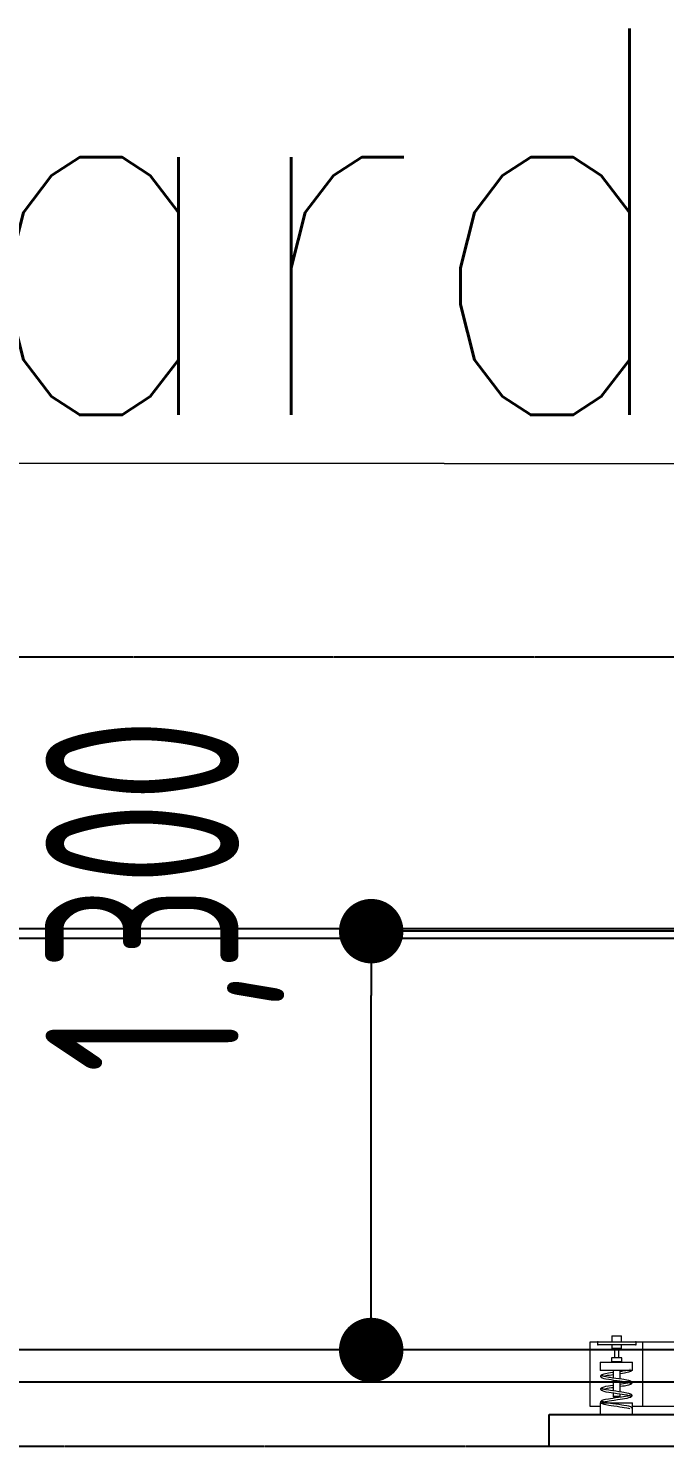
# Model space of a CAD drawing. Extents: x -76427 to 292734, y -42117 to 131250.
# Drawn here: x 5498 to 7472, y -39055 to -34652 of the extents above; entities that cross this region are included whole.
import ezdxf
from ezdxf.enums import TextEntityAlignment as Align
from ezdxf.xclip import XClip

# ---------------------------------------------------------------- set-up
doc = ezdxf.new("R2010")
doc.units = 0
doc.header["$LTSCALE"] = 10
doc.header["$XCLIPFRAME"] = 2
doc.linetypes.add('H12PL1$0$CENTERK4', pattern=[0.3582, 0.3333, -0.0083, 0.0083, -0.0083])
doc.linetypes.add('TPH12-SEC-@E$0$CENTERK5', pattern=[6.916, 6.667, -0.083, 0.083, -0.083])
for name, color, linetype in [('H12PL1$0$L10_14_SIKICHI', 252, 'Continuous'), ('TPH12-SEC-@E$0$H-SIN', 252, 'TPH12-SEC-@E$0$CENTERK5'), ('TPH12-SEC-@E$0$KABE3', 252, 'Continuous'), ('TPH12-SEC-@E$0$SIAGE1', 252, 'Continuous'), ('TPH12-SEC-@E$0$SIN-M', 252, 'Continuous'), ('TPH12-SEC-@E$0$SUGATA3', 252, 'Continuous'), ('TPH12-SEC-@E$0$TEXT2', 252, 'Continuous'), ('XFM7P10PV$0$AP5B-SM-08-FNN-300-A(B)-LB1$0$0-支架', 252, 'Continuous'), ('XFM7P10PV-200K$0$AP5B-SM-08-FNN-300-A(B)-LB1$0$0-支架', 7, 'Continuous')]:
    doc.layers.add(name, color=color, linetype=linetype)
doc.layers.add('XFM7P10PV$0$AP5B-SM-08-FNN-300-A(B)-LB1$0$M-EQPM', color=252, linetype='Continuous', lineweight=5)
doc.layers.add('XFM7P10PV-200K$0$AP5B-SM-08-FNN-300-A(B)-LB1$0$M-EQPM', color=7, linetype='Continuous', lineweight=5, true_color=0xcc3316)
doc.styles.add('TPH12-SEC-@E$0$dim-txt', font='isocp.shx', dxfattribs={"width": 0.7, "bigfont": 'chineset.shx'})
doc.styles.add('TPH12-SEC-@E$0$TEXT', font='romans.shx', dxfattribs={"width": 0.85, "bigfont": 'BIGFONT.shx'})
doc.dimstyles.new('TPH12-SEC-@E$0$ARCH-dim-2000', dxfattribs={"dimscale": 2000, "dimtxt": 0.3, "dimasz": 0.1, "dimexe": 0.1, "dimexo": 0.1, "dimgap": 0.05, "dimtad": 1, "dimdec": 0, "dimrnd": 0.1, "dimdsep": 46, "dimlunit": 6, "dimtxsty": 'TPH12-SEC-@E$0$dim-txt', "dimblk": 'TPH12-SEC-@E$0$_Dot', "dimblk1": 'TPH12-SEC-@E$0$_Origin', "dimblk2": 'TPH12-SEC-@E$0$_Origin', "dimcen": 2, "dimclrd": 256, "dimclre": 256, "dimclrt": 256, "dimadec": 0, "dimazin": 0, "dimtfac": 1, "dimtdec": 1, "dimtix": 1, "dimtmove": 2, "dimatfit": 3, "dimldrblk": 'TPH12-SEC-@E$0$_Origin', "dimfxl": 1, "dimtvp": 1, "dimtolj": 1, "dimarcsym": 0})

# ---------------------------------------------------------------- blocks, each defined once
blk = doc.blocks.new('H12PL1')
at = {"layer": 'H12PL1$0$L10_14_SIKICHI', "linetype": 'H12PL1$0$CENTERK4', "lineweight": 0}
blk.add_line((10638.84, -36004.43), (-23200, -35996.16), dxfattribs=at)
blk = doc.blocks.new('TPH12-SEC-@E$0$_Dot')
at = {"color": 0, "linetype": 'ByBlock', "lineweight": -2}
blk.add_line((-0.5, 0), (-1, 0), dxfattribs=at)
at = {"color": 0, "linetype": 'ByBlock', "const_width": 0.5}
blk.add_lwpolyline([(-0.25, 0, 1), (0.25, 0, 1)], format="xyb", close=True, dxfattribs=at)
blk = doc.blocks.new('*D214')
at = {"layer": 'DEFPOINTS', "color": 0, "transparency": 16777216}
for p in [(35761.8, 385100), (35761.8, 385100), (35761.8, 383800)]:
    blk.add_point(p, dxfattribs=at)
at = {"layer": 'TPH12-SEC-@E$0$SIN-M', "lineweight": -2, "transparency": 16777216}
blk.add_line((35761.8, 384000), (35761.8, 384900), dxfattribs=at)
at = {"layer": 'TPH12-SEC-@E$0$SIN-M', "lineweight": -2, "transparency": 16777216, "xscale": 200, "yscale": 200, "zscale": 200}
for p, rotation in [((35761.8, 385100), 90), ((35761.8, 383800), 270)]:
    blk.add_blockref('TPH12-SEC-@E$0$_Dot', p, dxfattribs=dict(at, rotation=rotation))
at = {"layer": 'TPH12-SEC-@E$0$SIN-M', "transparency": 16777216, "insert": (35121.8, 385209.8), "char_height": 600, "attachment_point": 5, "rotation": 90, "style": 'TPH12-SEC-@E$0$dim-txt'}
blk.add_mtext('\\A1;1,300', dxfattribs=at)
blk = doc.blocks.new('TPH12-SEC-@E$0$_Origin')
at = {"color": 0, "linetype": 'ByBlock', "lineweight": -2}
blk.add_line((0, 0), (-1, 0), dxfattribs=at)
blk.add_circle((0, 0), 0.5, dxfattribs=at)
blk = doc.blocks.new('XFM7P10PV-200K$0$AP5B-SM-08-FNN-300-A(B)-LB1$0$兆山辰_PV製程真空主機_防震基座_PX_側檔不同 - 1810x2010x200mm-1461121-LB1-PX-X')
at = {"layer": 'XFM7P10PV-200K$0$AP5B-SM-08-FNN-300-A(B)-LB1$0$M-EQPM'}
for p, q in [((-4857.65, 15774.43), (-4857.65, 15772.5)), ((-4857.65, 15774.43), (-4854.66, 15774.43)), ((-4854.66, 15772.5), (-4854.66, 15774.43)), ((-4864.41, 15772.5), (-4861.96, 15772.5)), ((-4864.41, 15752.5), (-4864.41, 15772.5)), ((-4862.16, 15772.5), (-4862.16, 15771.6)), ((-4861.96, 15772.5), (-4862.16, 15772.5)), ((-4862.16, 15772.5), (-4861.96, 15772.5)), ((-4862.16, 15772.5), (-4862.16, 15771.6)), ((-4861.96, 15771.6), (-4862.16, 15771.6)), ((-4862.16, 15771.6), (-4861.96, 15771.6)), ((-4861.96, 15772.5), (-4850.36, 15772.5)), ((-4850.36, 15771.6), (-4861.96, 15771.6)), ((-4857.65, 15771.6), (-4857.65, 15770.43)), ((-4854.66, 15770.43), (-4857.65, 15770.43)), ((-4856.81, 15770.43), (-4856.81, 15767.73)), ((-4855.5, 15767.73), (-4855.5, 15770.43)), ((-4854.66, 15770.43), (-4854.66, 15771.6)), ((-4850.16, 15772.5), (-4850.36, 15772.5)), ((-4850.36, 15772.5), (-4850.16, 15772.5)), ((-4850.36, 15772.5), (-4848.06, 15772.5)), ((-4850.16, 15771.6), (-4850.36, 15771.6)), ((-4850.36, 15771.6), (-4850.16, 15771.6)), ((-4850.16, 15771.6), (-4850.16, 15772.5)), ((-4850.16, 15771.6), (-4850.16, 15772.5)), ((-4848.06, 15772.5), (-4773.49, 15772.5)), ((-4848.06, 15752.5), (-4848.06, 15772.5)), ((-4861.24, 15766.24), (-4861.24, 15763.65)), ((-4861.24, 15766.24), (-4851.24, 15766.24)), ((-4857.75, 15767.61), (-4857.75, 15766.33)), ((-4854.56, 15767.61), (-4857.75, 15767.61)), ((-4854.56, 15766.33), (-4857.75, 15766.33)), ((-4857.54, 15766.33), (-4857.65, 15766.26)), ((-4854.66, 15766.26), (-4857.65, 15766.26)), ((-4856.81, 15767.73), (-4856.81, 15767.61)), ((-4855.5, 15767.61), (-4855.5, 15767.73)), ((-4854.66, 15766.26), (-4854.77, 15766.33)), ((-4854.56, 15766.33), (-4854.56, 15767.61)), ((-4851.24, 15763.65), (-4851.24, 15766.24)), ((-4851.24, 15763.65), (-4861.24, 15763.65)), ((-4860.7, 15761.56), (-4860.63, 15761.59)), ((-4860.63, 15761.59), (-4860.7, 15761.56)), ((-4860.51, 15761.73), (-4860.44, 15761.77)), ((-4857.26, 15763.65), (-4857.26, 15761.27)), ((-4857.26, 15760.72), (-4857.26, 15757.27)), ((-4855.05, 15760.95), (-4855.05, 15763.65)), ((-4855.05, 15756.95), (-4855.05, 15760.38)), ((-4851.98, 15763.96), (-4852.05, 15763.92)), ((-4860.7, 15757.56), (-4860.63, 15757.59)), ((-4860.63, 15757.59), (-4860.7, 15757.56)), ((-4860.51, 15757.73), (-4860.44, 15757.77)), ((-4857.26, 15756.72), (-4857.26, 15755.54)), ((-4855.05, 15755.54), (-4855.05, 15756.38)), ((-4851.98, 15759.96), (-4852.05, 15759.92)), ((-4851.98, 15755.96), (-4852.05, 15755.92)), ((-4861.24, 15752.5), (-4864.41, 15752.5)), ((-4861.24, 15753.6), (-4861.24, 15750)), ((-4861.24, 15753.6), (-4851.24, 15753.6)), ((-4860.51, 15753.73), (-4860.44, 15753.77)), ((-4857.26, 15755.54), (-4857.07, 15755.35)), ((-4855.05, 15755.54), (-4857.26, 15755.54)), ((-4856.66, 15755.35), (-4857.07, 15755.35)), ((-4855.25, 15755.35), (-4856.61, 15755.35)), ((-4855.25, 15755.35), (-4855.05, 15755.54)), ((-4851.24, 15750), (-4851.24, 15753.6)), ((-4848.06, 15752.5), (-4851.24, 15752.5)), ((-4832.24, 15752.5), (-4848.06, 15752.5)), ((-4851.24, 15750), (-4861.24, 15750))]:
    blk.add_line(p, q, dxfattribs=at)
at = {"layer": 'XFM7P10PV-200K$0$AP5B-SM-08-FNN-300-A(B)-LB1$0$M-EQPM', "flags": 128}
for points in [[(-4857.26, 15763), (-4857.41, 15762.98), (-4858.12, 15762.88), (-4858.7, 15762.78), (-4859.6, 15762.62), (-4860.14, 15762.5), (-4860.73, 15762.29), (-4860.94, 15762.15), (-4861.04, 15762.03), (-4861.08, 15761.85)], [(-4860.52, 15762), (-4860.57, 15762.06), (-4860.63, 15762.11), (-4860.7, 15762.14), (-4860.78, 15762.15), (-4860.86, 15762.14), (-4860.93, 15762.11), (-4860.99, 15762.06), (-4861.04, 15762), (-4861.07, 15761.92), (-4861.08, 15761.85)], [(-4861.08, 15761.85), (-4861.07, 15761.92), (-4861.04, 15762), (-4860.99, 15762.06), (-4860.93, 15762.11), (-4860.86, 15762.14), (-4860.78, 15762.15), (-4860.7, 15762.14), (-4860.63, 15762.11), (-4860.57, 15762.06), (-4860.52, 15762)], [(-4861.08, 15761.85), (-4861.07, 15761.77), (-4861.04, 15761.7), (-4860.99, 15761.63), (-4860.93, 15761.59)], [(-4861.08, 15761.85), (-4861.06, 15761.73), (-4860.94, 15761.54), (-4860.69, 15761.38), (-4860.11, 15761.19), (-4859.51, 15761.05), (-4858.59, 15760.89), (-4857.91, 15760.79), (-4857.02, 15760.66), (-4856.02, 15760.52), (-4855.16, 15760.39), (-4854.45, 15760.29), (-4853.87, 15760.19), (-4852.98, 15760.03), (-4852.47, 15759.91), (-4852.19, 15759.83), (-4852.05, 15759.77), (-4851.97, 15759.73)], [(-4860.93, 15761.59), (-4860.99, 15761.63), (-4861.04, 15761.7), (-4861.07, 15761.77), (-4861.08, 15761.85)], [(-4851.41, 15759.85), (-4851.43, 15759.97), (-4851.55, 15760.16), (-4851.8, 15760.31), (-4852.38, 15760.51), (-4852.98, 15760.64), (-4853.9, 15760.8), (-4854.58, 15760.91), (-4855.47, 15761.04), (-4856.47, 15761.18), (-4857.33, 15761.3), (-4858.04, 15761.41), (-4858.62, 15761.5), (-4859.51, 15761.66), (-4860.02, 15761.78), (-4860.3, 15761.86), (-4860.44, 15761.92), (-4860.52, 15761.97)], [(-4860.19, 15761.87), (-4859.74, 15761.98), (-4859.02, 15762.13), (-4858.49, 15762.22), (-4857.81, 15762.32), (-4857.26, 15762.4)], [(-4855.05, 15762.72), (-4854.37, 15762.82), (-4853.79, 15762.91), (-4852.89, 15763.07), (-4852.35, 15763.2), (-4851.76, 15763.4), (-4851.55, 15763.54), (-4851.45, 15763.66), (-4851.41, 15763.85)], [(-4853.11, 15763.64), (-4853.47, 15763.57), (-4854, 15763.48), (-4854.68, 15763.37), (-4855.05, 15763.32)], [(-4851.92, 15763.63), (-4851.86, 15763.59), (-4851.79, 15763.56), (-4851.71, 15763.55), (-4851.63, 15763.56), (-4851.56, 15763.59), (-4851.5, 15763.63)], [(-4857.26, 15759), (-4857.41, 15758.98), (-4858.12, 15758.88), (-4858.7, 15758.78), (-4859.6, 15758.62), (-4860.14, 15758.5), (-4860.73, 15758.29), (-4860.94, 15758.15), (-4861.04, 15758.03), (-4861.08, 15757.85)], [(-4860.52, 15758), (-4860.57, 15758.06), (-4860.63, 15758.11), (-4860.7, 15758.14), (-4860.78, 15758.15), (-4860.86, 15758.14), (-4860.93, 15758.11), (-4860.99, 15758.06), (-4861.04, 15758), (-4861.07, 15757.92), (-4861.08, 15757.85)], [(-4861.08, 15757.85), (-4861.07, 15757.92), (-4861.04, 15758), (-4860.99, 15758.06), (-4860.93, 15758.11), (-4860.86, 15758.14), (-4860.78, 15758.15), (-4860.7, 15758.14), (-4860.63, 15758.11), (-4860.57, 15758.06), (-4860.52, 15758)], [(-4861.08, 15757.85), (-4861.07, 15757.77), (-4861.04, 15757.7), (-4860.99, 15757.63), (-4860.93, 15757.59)], [(-4861.08, 15757.85), (-4861.06, 15757.73), (-4860.94, 15757.54), (-4860.69, 15757.38), (-4860.11, 15757.19), (-4859.51, 15757.05), (-4858.59, 15756.89), (-4857.91, 15756.79), (-4857.02, 15756.66), (-4856.02, 15756.52), (-4855.16, 15756.39), (-4854.45, 15756.29), (-4853.87, 15756.19), (-4852.98, 15756.03), (-4852.47, 15755.91), (-4852.19, 15755.83), (-4852.05, 15755.77), (-4851.97, 15755.73)], [(-4860.93, 15757.59), (-4860.99, 15757.63), (-4861.04, 15757.7), (-4861.07, 15757.77), (-4861.08, 15757.85)], [(-4851.41, 15755.85), (-4851.43, 15755.97), (-4851.55, 15756.16), (-4851.8, 15756.31), (-4852.38, 15756.51), (-4852.98, 15756.64), (-4853.9, 15756.8), (-4854.58, 15756.91), (-4855.47, 15757.04), (-4856.47, 15757.18), (-4857.33, 15757.3), (-4858.04, 15757.41), (-4858.62, 15757.5), (-4859.51, 15757.66), (-4860.02, 15757.78), (-4860.3, 15757.86), (-4860.44, 15757.92), (-4860.52, 15757.97)], [(-4860.19, 15757.87), (-4859.74, 15757.98), (-4859.02, 15758.13), (-4858.49, 15758.22), (-4857.81, 15758.32), (-4857.26, 15758.4)], [(-4852.17, 15759.88), (-4852.3, 15759.83), (-4852.75, 15759.71), (-4853.47, 15759.57), (-4854, 15759.48), (-4854.68, 15759.37), (-4855.05, 15759.32)], [(-4855.05, 15758.72), (-4854.37, 15758.82), (-4853.79, 15758.91), (-4852.89, 15759.07), (-4852.35, 15759.2), (-4851.76, 15759.4), (-4851.55, 15759.54), (-4851.45, 15759.66), (-4851.41, 15759.85)], [(-4851.97, 15759.7), (-4851.92, 15759.63), (-4851.86, 15759.59), (-4851.79, 15759.56), (-4851.71, 15759.55), (-4851.63, 15759.56), (-4851.56, 15759.59), (-4851.5, 15759.63), (-4851.45, 15759.7), (-4851.42, 15759.77), (-4851.41, 15759.85)], [(-4851.41, 15759.85), (-4851.42, 15759.77), (-4851.45, 15759.7), (-4851.5, 15759.63), (-4851.56, 15759.59), (-4851.63, 15759.56), (-4851.71, 15759.55), (-4851.79, 15759.56), (-4851.86, 15759.59), (-4851.92, 15759.63), (-4851.97, 15759.7)], [(-4851.41, 15759.85), (-4851.42, 15759.92), (-4851.45, 15760), (-4851.5, 15760.06), (-4851.56, 15760.11), (-4851.63, 15760.14), (-4851.71, 15760.15), (-4851.79, 15760.14), (-4851.86, 15760.11)], [(-4851.86, 15760.11), (-4851.79, 15760.14), (-4851.71, 15760.15), (-4851.63, 15760.14), (-4851.56, 15760.11), (-4851.5, 15760.06), (-4851.45, 15760), (-4851.42, 15759.92), (-4851.41, 15759.85)], [(-4851.41, 15755.85), (-4851.42, 15755.92), (-4851.45, 15756), (-4851.5, 15756.06), (-4851.56, 15756.11), (-4851.63, 15756.14), (-4851.71, 15756.15), (-4851.79, 15756.14), (-4851.86, 15756.11)], [(-4851.86, 15756.11), (-4851.79, 15756.14), (-4851.71, 15756.15), (-4851.63, 15756.14), (-4851.56, 15756.11), (-4851.5, 15756.06), (-4851.45, 15756), (-4851.42, 15755.92), (-4851.41, 15755.85)], [(-4852.17, 15755.88), (-4852.3, 15755.83), (-4852.75, 15755.71), (-4853.47, 15755.57), (-4854, 15755.48), (-4854.68, 15755.37), (-4855.58, 15755.24), (-4856.56, 15755.1), (-4857.41, 15754.98), (-4858.12, 15754.88), (-4858.7, 15754.78), (-4859.6, 15754.62), (-4860.14, 15754.5), (-4860.73, 15754.29), (-4860.94, 15754.15), (-4861.04, 15754.03), (-4861.08, 15753.85)], [(-4860.52, 15754), (-4860.57, 15754.06), (-4860.63, 15754.11), (-4860.7, 15754.14), (-4860.78, 15754.15), (-4860.86, 15754.14), (-4860.93, 15754.11), (-4860.99, 15754.06), (-4861.04, 15754), (-4861.07, 15753.92), (-4861.08, 15753.85)], [(-4861.08, 15753.85), (-4861.07, 15753.92), (-4861.04, 15754), (-4860.99, 15754.06), (-4860.93, 15754.11), (-4860.86, 15754.14), (-4860.78, 15754.15), (-4860.7, 15754.14), (-4860.63, 15754.11), (-4860.57, 15754.06), (-4860.52, 15754)], [(-4861.08, 15753.85), (-4861.07, 15753.77), (-4861.04, 15753.7), (-4860.99, 15753.63), (-4860.93, 15753.59)], [(-4861.08, 15753.85), (-4861.06, 15753.73), (-4860.94, 15753.54), (-4860.69, 15753.38), (-4860.11, 15753.19), (-4859.51, 15753.05), (-4858.59, 15752.89), (-4857.91, 15752.79), (-4857.02, 15752.66), (-4856.02, 15752.52), (-4855.16, 15752.39), (-4854.45, 15752.29), (-4853.87, 15752.19), (-4852.98, 15752.03), (-4852.47, 15751.91), (-4852.19, 15751.83), (-4852.05, 15751.77)], [(-4860.93, 15753.59), (-4860.99, 15753.63), (-4861.04, 15753.7), (-4861.07, 15753.77), (-4861.08, 15753.85)], [(-4851.41, 15751.85), (-4851.43, 15751.97), (-4851.55, 15752.16), (-4851.8, 15752.31), (-4852.38, 15752.51), (-4852.98, 15752.64), (-4853.9, 15752.8), (-4854.58, 15752.91), (-4855.47, 15753.04), (-4856.47, 15753.18), (-4857.33, 15753.3), (-4858.04, 15753.41), (-4858.62, 15753.5), (-4859.51, 15753.66), (-4860.02, 15753.78), (-4860.3, 15753.86), (-4860.44, 15753.92), (-4860.52, 15753.97)], [(-4860.19, 15753.87), (-4859.74, 15753.98), (-4859.02, 15754.13), (-4858.49, 15754.22), (-4857.81, 15754.32), (-4856.91, 15754.45), (-4855.93, 15754.59), (-4855.08, 15754.71), (-4854.37, 15754.82), (-4853.79, 15754.91), (-4852.89, 15755.07), (-4852.35, 15755.2), (-4851.76, 15755.4), (-4851.55, 15755.54), (-4851.45, 15755.66), (-4851.41, 15755.85)], [(-4851.97, 15755.7), (-4851.92, 15755.63), (-4851.86, 15755.59), (-4851.79, 15755.56), (-4851.71, 15755.55), (-4851.63, 15755.56), (-4851.56, 15755.59), (-4851.5, 15755.63), (-4851.45, 15755.7), (-4851.42, 15755.77), (-4851.41, 15755.85)], [(-4851.41, 15755.85), (-4851.42, 15755.77), (-4851.45, 15755.7), (-4851.5, 15755.63), (-4851.56, 15755.59), (-4851.63, 15755.56), (-4851.71, 15755.55), (-4851.79, 15755.56), (-4851.86, 15755.59), (-4851.92, 15755.63), (-4851.97, 15755.7)]]:
    blk.add_lwpolyline(points, dxfattribs=at)
blk = doc.blocks.new('XFM7P10PV-200K')
at = {"layer": 'XFM7P10PV-200K$0$AP5B-SM-08-FNN-300-A(B)-LB1$0$0-支架'}
blk.add_lwpolyline([(7113.7, -38954.6), (9371.9, -38954.6), (9371.9, -39054.6), (7113.7, -39054.6)], close=True, dxfattribs=at)
at = {"layer": 'XFM7P10PV-200K$0$AP5B-SM-08-FNN-300-A(B)-LB1$0$M-EQPM', "xscale": 10, "yscale": 10, "zscale": 10}
blk.add_blockref('XFM7P10PV-200K$0$AP5B-SM-08-FNN-300-A(B)-LB1$0$兆山辰_PV製程真空主機_防震基座_PX_側檔不同 - 1810x2010x200mm-1461121-LB1-PX-X', (55884.9, -196454.6), dxfattribs=at)
blk = doc.blocks.new('XFM7P10PV$0$AP5B-SM-08-FNN-300-A(B)-LB1$0$兆山辰_PV製程真空主機_防震基座_PX_側檔不同 - 1810x2010x200mm-1461121-LB1-PX-X')
at = {"layer": 'XFM7P10PV$0$AP5B-SM-08-FNN-300-A(B)-LB1$0$M-EQPM'}
for p, q in [((-4857.65, 15774.43), (-4857.65, 15772.5)), ((-4857.65, 15774.43), (-4854.66, 15774.43)), ((-4854.66, 15772.5), (-4854.66, 15774.43)), ((-4864.41, 15772.5), (-4861.96, 15772.5)), ((-4864.41, 15752.5), (-4864.41, 15772.5)), ((-4862.16, 15772.5), (-4862.16, 15771.6)), ((-4861.96, 15772.5), (-4862.16, 15772.5)), ((-4862.16, 15772.5), (-4861.96, 15772.5)), ((-4862.16, 15772.5), (-4862.16, 15771.6)), ((-4861.96, 15771.6), (-4862.16, 15771.6)), ((-4862.16, 15771.6), (-4861.96, 15771.6)), ((-4861.96, 15772.5), (-4850.36, 15772.5)), ((-4850.36, 15771.6), (-4861.96, 15771.6)), ((-4857.65, 15771.6), (-4857.65, 15770.43)), ((-4854.66, 15770.43), (-4857.65, 15770.43)), ((-4856.81, 15770.43), (-4856.81, 15767.73)), ((-4855.5, 15767.73), (-4855.5, 15770.43)), ((-4854.66, 15770.43), (-4854.66, 15771.6)), ((-4850.16, 15772.5), (-4850.36, 15772.5)), ((-4850.36, 15772.5), (-4850.16, 15772.5)), ((-4850.36, 15772.5), (-4848.06, 15772.5)), ((-4850.16, 15771.6), (-4850.36, 15771.6)), ((-4850.36, 15771.6), (-4850.16, 15771.6)), ((-4850.16, 15771.6), (-4850.16, 15772.5)), ((-4850.16, 15771.6), (-4850.16, 15772.5)), ((-4848.06, 15772.5), (-4773.49, 15772.5)), ((-4848.06, 15752.5), (-4848.06, 15772.5)), ((-4861.24, 15766.24), (-4861.24, 15763.65)), ((-4861.24, 15766.24), (-4851.24, 15766.24)), ((-4857.75, 15767.61), (-4857.75, 15766.33)), ((-4854.56, 15767.61), (-4857.75, 15767.61)), ((-4854.56, 15766.33), (-4857.75, 15766.33)), ((-4857.54, 15766.33), (-4857.65, 15766.26)), ((-4854.66, 15766.26), (-4857.65, 15766.26)), ((-4856.81, 15767.73), (-4856.81, 15767.61)), ((-4855.5, 15767.61), (-4855.5, 15767.73)), ((-4854.66, 15766.26), (-4854.77, 15766.33)), ((-4854.56, 15766.33), (-4854.56, 15767.61)), ((-4851.24, 15763.65), (-4851.24, 15766.24)), ((-4851.24, 15763.65), (-4861.24, 15763.65)), ((-4860.7, 15761.56), (-4860.63, 15761.59)), ((-4860.63, 15761.59), (-4860.7, 15761.56)), ((-4860.51, 15761.73), (-4860.44, 15761.77)), ((-4857.26, 15763.65), (-4857.26, 15761.27)), ((-4857.26, 15760.72), (-4857.26, 15757.27)), ((-4855.05, 15760.95), (-4855.05, 15763.65)), ((-4855.05, 15756.95), (-4855.05, 15760.38)), ((-4851.98, 15763.96), (-4852.05, 15763.92)), ((-4860.7, 15757.56), (-4860.63, 15757.59)), ((-4860.63, 15757.59), (-4860.7, 15757.56)), ((-4860.51, 15757.73), (-4860.44, 15757.77)), ((-4857.26, 15756.72), (-4857.26, 15755.54)), ((-4855.05, 15755.54), (-4855.05, 15756.38)), ((-4851.98, 15759.96), (-4852.05, 15759.92)), ((-4851.98, 15755.96), (-4852.05, 15755.92)), ((-4861.24, 15752.5), (-4864.41, 15752.5)), ((-4861.24, 15753.6), (-4861.24, 15750)), ((-4861.24, 15753.6), (-4851.24, 15753.6)), ((-4860.51, 15753.73), (-4860.44, 15753.77)), ((-4857.26, 15755.54), (-4857.07, 15755.35)), ((-4855.05, 15755.54), (-4857.26, 15755.54)), ((-4856.66, 15755.35), (-4857.07, 15755.35)), ((-4855.25, 15755.35), (-4856.61, 15755.35)), ((-4855.25, 15755.35), (-4855.05, 15755.54)), ((-4851.24, 15750), (-4851.24, 15753.6)), ((-4848.06, 15752.5), (-4851.24, 15752.5)), ((-4832.24, 15752.5), (-4848.06, 15752.5)), ((-4851.24, 15750), (-4861.24, 15750))]:
    blk.add_line(p, q, dxfattribs=at)
at = {"layer": 'XFM7P10PV$0$AP5B-SM-08-FNN-300-A(B)-LB1$0$M-EQPM', "flags": 128}
for points in [[(-4857.26, 15763), (-4857.41, 15762.98), (-4858.12, 15762.88), (-4858.7, 15762.78), (-4859.6, 15762.62), (-4860.14, 15762.5), (-4860.73, 15762.29), (-4860.94, 15762.15), (-4861.04, 15762.03), (-4861.08, 15761.85)], [(-4860.52, 15762), (-4860.57, 15762.06), (-4860.63, 15762.11), (-4860.7, 15762.14), (-4860.78, 15762.15), (-4860.86, 15762.14), (-4860.93, 15762.11), (-4860.99, 15762.06), (-4861.04, 15762), (-4861.07, 15761.92), (-4861.08, 15761.85)], [(-4861.08, 15761.85), (-4861.07, 15761.92), (-4861.04, 15762), (-4860.99, 15762.06), (-4860.93, 15762.11), (-4860.86, 15762.14), (-4860.78, 15762.15), (-4860.7, 15762.14), (-4860.63, 15762.11), (-4860.57, 15762.06), (-4860.52, 15762)], [(-4861.08, 15761.85), (-4861.07, 15761.77), (-4861.04, 15761.7), (-4860.99, 15761.63), (-4860.93, 15761.59)], [(-4861.08, 15761.85), (-4861.06, 15761.73), (-4860.94, 15761.54), (-4860.69, 15761.38), (-4860.11, 15761.19), (-4859.51, 15761.05), (-4858.59, 15760.89), (-4857.91, 15760.79), (-4857.02, 15760.66), (-4856.02, 15760.52), (-4855.16, 15760.39), (-4854.45, 15760.29), (-4853.87, 15760.19), (-4852.98, 15760.03), (-4852.47, 15759.91), (-4852.19, 15759.83), (-4852.05, 15759.77), (-4851.97, 15759.73)], [(-4860.93, 15761.59), (-4860.99, 15761.63), (-4861.04, 15761.7), (-4861.07, 15761.77), (-4861.08, 15761.85)], [(-4851.41, 15759.85), (-4851.43, 15759.97), (-4851.55, 15760.16), (-4851.8, 15760.31), (-4852.38, 15760.51), (-4852.98, 15760.64), (-4853.9, 15760.8), (-4854.58, 15760.91), (-4855.47, 15761.04), (-4856.47, 15761.18), (-4857.33, 15761.3), (-4858.04, 15761.41), (-4858.62, 15761.5), (-4859.51, 15761.66), (-4860.02, 15761.78), (-4860.3, 15761.86), (-4860.44, 15761.92), (-4860.52, 15761.97)], [(-4860.19, 15761.87), (-4859.74, 15761.98), (-4859.02, 15762.13), (-4858.49, 15762.22), (-4857.81, 15762.32), (-4857.26, 15762.4)], [(-4855.05, 15762.72), (-4854.37, 15762.82), (-4853.79, 15762.91), (-4852.89, 15763.07), (-4852.35, 15763.2), (-4851.76, 15763.4), (-4851.55, 15763.54), (-4851.45, 15763.66), (-4851.41, 15763.85)], [(-4853.11, 15763.64), (-4853.47, 15763.57), (-4854, 15763.48), (-4854.68, 15763.37), (-4855.05, 15763.32)], [(-4851.92, 15763.63), (-4851.86, 15763.59), (-4851.79, 15763.56), (-4851.71, 15763.55), (-4851.63, 15763.56), (-4851.56, 15763.59), (-4851.5, 15763.63)], [(-4857.26, 15759), (-4857.41, 15758.98), (-4858.12, 15758.88), (-4858.7, 15758.78), (-4859.6, 15758.62), (-4860.14, 15758.5), (-4860.73, 15758.29), (-4860.94, 15758.15), (-4861.04, 15758.03), (-4861.08, 15757.85)], [(-4860.52, 15758), (-4860.57, 15758.06), (-4860.63, 15758.11), (-4860.7, 15758.14), (-4860.78, 15758.15), (-4860.86, 15758.14), (-4860.93, 15758.11), (-4860.99, 15758.06), (-4861.04, 15758), (-4861.07, 15757.92), (-4861.08, 15757.85)], [(-4861.08, 15757.85), (-4861.07, 15757.92), (-4861.04, 15758), (-4860.99, 15758.06), (-4860.93, 15758.11), (-4860.86, 15758.14), (-4860.78, 15758.15), (-4860.7, 15758.14), (-4860.63, 15758.11), (-4860.57, 15758.06), (-4860.52, 15758)], [(-4861.08, 15757.85), (-4861.07, 15757.77), (-4861.04, 15757.7), (-4860.99, 15757.63), (-4860.93, 15757.59)], [(-4861.08, 15757.85), (-4861.06, 15757.73), (-4860.94, 15757.54), (-4860.69, 15757.38), (-4860.11, 15757.19), (-4859.51, 15757.05), (-4858.59, 15756.89), (-4857.91, 15756.79), (-4857.02, 15756.66), (-4856.02, 15756.52), (-4855.16, 15756.39), (-4854.45, 15756.29), (-4853.87, 15756.19), (-4852.98, 15756.03), (-4852.47, 15755.91), (-4852.19, 15755.83), (-4852.05, 15755.77), (-4851.97, 15755.73)], [(-4860.93, 15757.59), (-4860.99, 15757.63), (-4861.04, 15757.7), (-4861.07, 15757.77), (-4861.08, 15757.85)], [(-4851.41, 15755.85), (-4851.43, 15755.97), (-4851.55, 15756.16), (-4851.8, 15756.31), (-4852.38, 15756.51), (-4852.98, 15756.64), (-4853.9, 15756.8), (-4854.58, 15756.91), (-4855.47, 15757.04), (-4856.47, 15757.18), (-4857.33, 15757.3), (-4858.04, 15757.41), (-4858.62, 15757.5), (-4859.51, 15757.66), (-4860.02, 15757.78), (-4860.3, 15757.86), (-4860.44, 15757.92), (-4860.52, 15757.97)], [(-4860.19, 15757.87), (-4859.74, 15757.98), (-4859.02, 15758.13), (-4858.49, 15758.22), (-4857.81, 15758.32), (-4857.26, 15758.4)], [(-4852.17, 15759.88), (-4852.3, 15759.83), (-4852.75, 15759.71), (-4853.47, 15759.57), (-4854, 15759.48), (-4854.68, 15759.37), (-4855.05, 15759.32)], [(-4855.05, 15758.72), (-4854.37, 15758.82), (-4853.79, 15758.91), (-4852.89, 15759.07), (-4852.35, 15759.2), (-4851.76, 15759.4), (-4851.55, 15759.54), (-4851.45, 15759.66), (-4851.41, 15759.85)], [(-4851.97, 15759.7), (-4851.92, 15759.63), (-4851.86, 15759.59), (-4851.79, 15759.56), (-4851.71, 15759.55), (-4851.63, 15759.56), (-4851.56, 15759.59), (-4851.5, 15759.63), (-4851.45, 15759.7), (-4851.42, 15759.77), (-4851.41, 15759.85)], [(-4851.41, 15759.85), (-4851.42, 15759.77), (-4851.45, 15759.7), (-4851.5, 15759.63), (-4851.56, 15759.59), (-4851.63, 15759.56), (-4851.71, 15759.55), (-4851.79, 15759.56), (-4851.86, 15759.59), (-4851.92, 15759.63), (-4851.97, 15759.7)], [(-4851.41, 15759.85), (-4851.42, 15759.92), (-4851.45, 15760), (-4851.5, 15760.06), (-4851.56, 15760.11), (-4851.63, 15760.14), (-4851.71, 15760.15), (-4851.79, 15760.14), (-4851.86, 15760.11)], [(-4851.86, 15760.11), (-4851.79, 15760.14), (-4851.71, 15760.15), (-4851.63, 15760.14), (-4851.56, 15760.11), (-4851.5, 15760.06), (-4851.45, 15760), (-4851.42, 15759.92), (-4851.41, 15759.85)], [(-4851.41, 15755.85), (-4851.42, 15755.92), (-4851.45, 15756), (-4851.5, 15756.06), (-4851.56, 15756.11), (-4851.63, 15756.14), (-4851.71, 15756.15), (-4851.79, 15756.14), (-4851.86, 15756.11)], [(-4851.86, 15756.11), (-4851.79, 15756.14), (-4851.71, 15756.15), (-4851.63, 15756.14), (-4851.56, 15756.11), (-4851.5, 15756.06), (-4851.45, 15756), (-4851.42, 15755.92), (-4851.41, 15755.85)], [(-4852.17, 15755.88), (-4852.3, 15755.83), (-4852.75, 15755.71), (-4853.47, 15755.57), (-4854, 15755.48), (-4854.68, 15755.37), (-4855.58, 15755.24), (-4856.56, 15755.1), (-4857.41, 15754.98), (-4858.12, 15754.88), (-4858.7, 15754.78), (-4859.6, 15754.62), (-4860.14, 15754.5), (-4860.73, 15754.29), (-4860.94, 15754.15), (-4861.04, 15754.03), (-4861.08, 15753.85)], [(-4860.52, 15754), (-4860.57, 15754.06), (-4860.63, 15754.11), (-4860.7, 15754.14), (-4860.78, 15754.15), (-4860.86, 15754.14), (-4860.93, 15754.11), (-4860.99, 15754.06), (-4861.04, 15754), (-4861.07, 15753.92), (-4861.08, 15753.85)], [(-4861.08, 15753.85), (-4861.07, 15753.92), (-4861.04, 15754), (-4860.99, 15754.06), (-4860.93, 15754.11), (-4860.86, 15754.14), (-4860.78, 15754.15), (-4860.7, 15754.14), (-4860.63, 15754.11), (-4860.57, 15754.06), (-4860.52, 15754)], [(-4861.08, 15753.85), (-4861.07, 15753.77), (-4861.04, 15753.7), (-4860.99, 15753.63), (-4860.93, 15753.59)], [(-4861.08, 15753.85), (-4861.06, 15753.73), (-4860.94, 15753.54), (-4860.69, 15753.38), (-4860.11, 15753.19), (-4859.51, 15753.05), (-4858.59, 15752.89), (-4857.91, 15752.79), (-4857.02, 15752.66), (-4856.02, 15752.52), (-4855.16, 15752.39), (-4854.45, 15752.29), (-4853.87, 15752.19), (-4852.98, 15752.03), (-4852.47, 15751.91), (-4852.19, 15751.83), (-4852.05, 15751.77)], [(-4860.93, 15753.59), (-4860.99, 15753.63), (-4861.04, 15753.7), (-4861.07, 15753.77), (-4861.08, 15753.85)], [(-4851.41, 15751.85), (-4851.43, 15751.97), (-4851.55, 15752.16), (-4851.8, 15752.31), (-4852.38, 15752.51), (-4852.98, 15752.64), (-4853.9, 15752.8), (-4854.58, 15752.91), (-4855.47, 15753.04), (-4856.47, 15753.18), (-4857.33, 15753.3), (-4858.04, 15753.41), (-4858.62, 15753.5), (-4859.51, 15753.66), (-4860.02, 15753.78), (-4860.3, 15753.86), (-4860.44, 15753.92), (-4860.52, 15753.97)], [(-4860.19, 15753.87), (-4859.74, 15753.98), (-4859.02, 15754.13), (-4858.49, 15754.22), (-4857.81, 15754.32), (-4856.91, 15754.45), (-4855.93, 15754.59), (-4855.08, 15754.71), (-4854.37, 15754.82), (-4853.79, 15754.91), (-4852.89, 15755.07), (-4852.35, 15755.2), (-4851.76, 15755.4), (-4851.55, 15755.54), (-4851.45, 15755.66), (-4851.41, 15755.85)], [(-4851.97, 15755.7), (-4851.92, 15755.63), (-4851.86, 15755.59), (-4851.79, 15755.56), (-4851.71, 15755.55), (-4851.63, 15755.56), (-4851.56, 15755.59), (-4851.5, 15755.63), (-4851.45, 15755.7), (-4851.42, 15755.77), (-4851.41, 15755.85)], [(-4851.41, 15755.85), (-4851.42, 15755.77), (-4851.45, 15755.7), (-4851.5, 15755.63), (-4851.56, 15755.59), (-4851.63, 15755.56), (-4851.71, 15755.55), (-4851.79, 15755.56), (-4851.86, 15755.59), (-4851.92, 15755.63), (-4851.97, 15755.7)]]:
    blk.add_lwpolyline(points, dxfattribs=at)
blk = doc.blocks.new('XFM7P10PV')
at = {"layer": 'XFM7P10PV$0$AP5B-SM-08-FNN-300-A(B)-LB1$0$0-支架'}
blk.add_lwpolyline([(7113.7, -38954.6), (9371.9, -38954.6), (9371.9, -39054.6), (7113.7, -39054.6)], close=True, dxfattribs=at)
at = {"layer": 'XFM7P10PV$0$AP5B-SM-08-FNN-300-A(B)-LB1$0$M-EQPM', "xscale": 10, "yscale": 10, "zscale": 10}
blk.add_blockref('XFM7P10PV$0$AP5B-SM-08-FNN-300-A(B)-LB1$0$兆山辰_PV製程真空主機_防震基座_PX_側檔不同 - 1810x2010x200mm-1461121-LB1-PX-X', (55884.9, -196454.6), dxfattribs=at)
blk = doc.blocks.new('TPH12-SEC-@E')
at = {"layer": 'TPH12-SEC-@E$0$H-SIN'}
for p, q in [((49200, 385950), (18729.6, 385950)), ((298929.6, 383500), (18729.6, 383500))]:
    blk.add_line(p, q, dxfattribs=at)
at = {"layer": 'TPH12-SEC-@E$0$KABE3'}
blk.add_line((37720, 383700), (28850, 383700), dxfattribs=at)
at = {"layer": 'TPH12-SEC-@E$0$SIAGE1'}
blk.add_line((37720, 383800), (28850, 383800), dxfattribs=at)
at = {"layer": 'TPH12-SEC-@E$0$SIN-M'}
for p, q in [((37061.8, 385100), (35761.8, 385100)), ((37061.8, 383800), (35761.8, 383800))]:
    blk.add_line(p, q, dxfattribs=at)
at = {"layer": 'TPH12-SEC-@E$0$SUGATA3'}
for p, q in [((37642.5, 385077.1), (28850, 385077.1)), ((37642.5, 385107.1), (28857.5, 385107.1))]:
    blk.add_line(p, q, dxfattribs=at)
at = {"layer": 'TPH12-SEC-@E$0$TEXT2', "style": 'TPH12-SEC-@E$0$TEXT', "width": 0.85}
blk.add_text('Tank Yard', height=1200, dxfattribs=at).set_placement((33328, 387302.3), align=Align.MIDDLE_CENTER)
at = {"layer": 'TPH12-SEC-@E$0$SIN-M'}
dim = blk.add_linear_dim(base=(35761.8, 385100), p1=(35761.8, 383800), p2=(35761.8, 385100), angle=90, dimstyle='TPH12-SEC-@E$0$ARCH-dim-2000', dxfattribs=at)
dim.commit()
dim.dimension.update_dxf_attribs({"geometry": '*D214', "text_midpoint": (35121.8, 385209.8), "dimtype": 128})

msp = doc.modelspace()

# ---------------------------------------------------------------- block references
msp.add_blockref('XFM7P10PV', (0, 0))

# ---------------------------------------------------------------- next in the draw order: block references
msp.add_blockref('H12PL1', (0, 0))

# ---------------------------------------------------------------- next in the draw order: block references
msp.add_blockref('XFM7P10PV-200K', (0, 0))
ref = msp.add_blockref('TPH12-SEC-@E', (-29200, -422554.6))
XClip(ref).set_block_clipping_path([(33964.7926547826, 380750.0000000001), (50300, 392150)])

doc.saveas('drawing.dxf')
